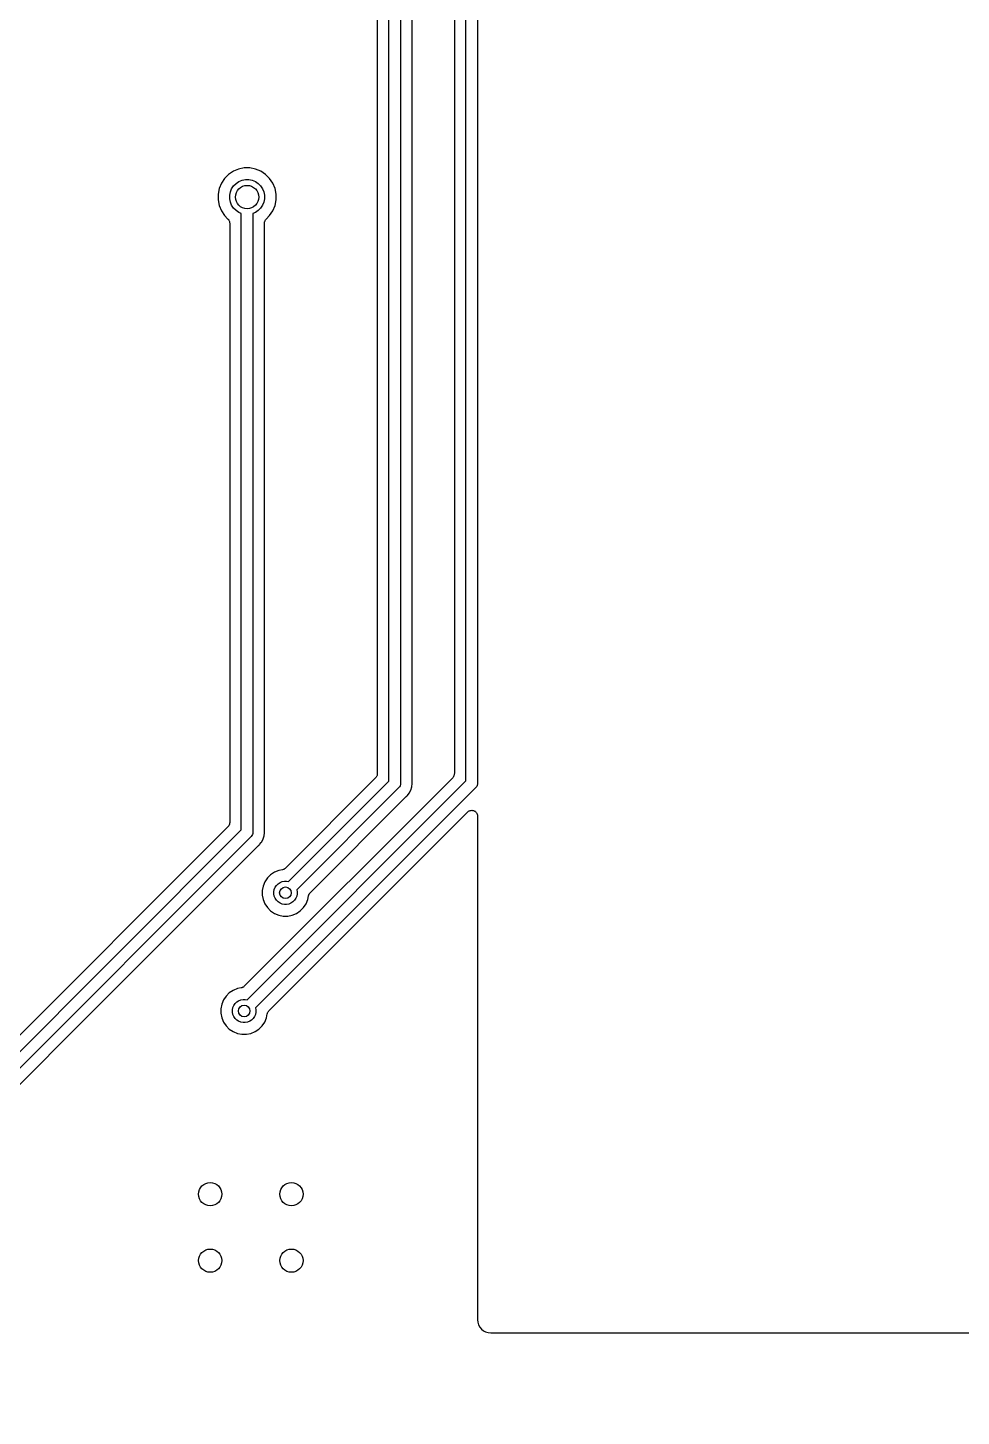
# Model space of a CAD drawing. Extents: x 49 to 143, y -158 to -38.
# Drawn here: x 110.78 to 126.84, y -109.74 to -85.86 of the extents above; entities that cross this region are included whole.
import ezdxf

# ---------------------------------------------------------------- set-up
doc = ezdxf.new("R2010")
doc.units = 0
doc.layers.add('BLACK', color=7, linetype='CONTINUOUS')

msp = doc.modelspace()

# ---------------------------------------------------------------- linework, layer by layer
at = {"layer": 'BLACK', "linetype": 'CONTINUOUS'}
for p, q in [((116.794, -80.7916), (116.794, -98.6911)), ((116.994, -98.8154), (116.994, -80.7769)), ((117.194, -80.8134), (117.194, -98.8519)), ((117.394, -98.8372), (117.394, -80.9377)), ((118.12, -81.165), (118.12, -98.6859)), ((118.32, -98.8102), (118.32, -81.1503)), ((118.52, -81.1868), (118.52, -98.8467)), ((114.317, -88.3299), (114.235, -88.3846)), ((114.408, -88.2922), (114.317, -88.3299)), ((114.505, -88.273), (114.408, -88.2922)), ((114.603, -88.273), (114.505, -88.273)), ((114.7, -88.2922), (114.603, -88.273)), ((114.791, -88.3299), (114.7, -88.2922)), ((114.873, -88.3846), (114.791, -88.3299)), ((114.111, -88.5362), (114.073, -88.6272)), ((114.166, -88.4543), (114.111, -88.5362)), ((114.235, -88.3846), (114.166, -88.4543)), ((114.321, -88.5818), (114.363, -88.54)), ((114.363, -88.54), (114.412, -88.5071)), ((114.412, -88.5071), (114.466, -88.4845)), ((114.466, -88.4845), (114.524, -88.473)), ((114.524, -88.473), (114.584, -88.473)), ((114.584, -88.473), (114.642, -88.4845)), ((114.642, -88.4845), (114.696, -88.5071)), ((114.696, -88.5071), (114.745, -88.54)), ((114.745, -88.54), (114.787, -88.5818)), ((114.942, -88.4543), (114.873, -88.3846)), ((114.997, -88.5362), (114.942, -88.4543)), ((115.035, -88.6272), (114.997, -88.5362)), ((114.073, -88.6272), (114.054, -88.7238)), ((114.054, -88.7238), (114.054, -88.8222)), ((114.254, -88.7435), (114.266, -88.6855)), ((114.254, -88.8025), (114.254, -88.7435)), ((114.266, -88.8605), (114.254, -88.8025)), ((114.266, -88.6855), (114.288, -88.6309)), ((114.288, -88.6309), (114.321, -88.5818)), ((114.787, -88.5818), (114.82, -88.6309)), ((114.82, -88.6309), (114.842, -88.6855)), ((114.842, -88.6855), (114.854, -88.7435)), ((114.854, -88.8025), (114.842, -88.8605)), ((114.854, -88.7435), (114.854, -88.8025)), ((115.054, -88.7238), (115.035, -88.6272)), ((115.054, -88.8222), (115.054, -88.7238)), ((114.054, -88.8222), (114.073, -88.9188)), ((114.073, -88.9188), (114.111, -89.0098)), ((114.111, -89.0098), (114.166, -89.0917)), ((114.288, -88.9151), (114.266, -88.8605)), ((114.321, -88.9642), (114.288, -88.9151)), ((114.363, -89.006), (114.321, -88.9642)), ((114.412, -89.0389), (114.363, -89.006)), ((114.454, -89.0563), (114.412, -89.0389)), ((114.696, -89.0389), (114.654, -89.0563)), ((114.745, -89.006), (114.696, -89.0389)), ((114.787, -88.9642), (114.745, -89.006)), ((114.82, -88.9151), (114.787, -88.9642)), ((114.842, -88.8605), (114.82, -88.9151)), ((114.942, -89.0917), (114.997, -89.0098)), ((114.997, -89.0098), (115.035, -88.9188)), ((115.035, -88.9188), (115.054, -88.8222)), ((114.166, -89.0917), (114.225, -89.1508)), ((114.225, -89.1508), (114.225, -89.1511)), ((114.225, -89.1511), (114.225, -89.1511)), ((114.225, -89.1511), (114.225, -89.1511)), ((114.225, -89.1511), (114.226, -89.1518)), ((114.226, -89.1518), (114.231, -89.159)), ((114.231, -89.159), (114.237, -89.1662)), ((114.237, -89.1662), (114.238, -89.1667)), ((114.238, -89.1667), (114.238, -89.1671)), ((114.238, -89.1671), (114.242, -89.1752)), ((114.242, -89.1752), (114.246, -89.1834)), ((114.246, -89.1834), (114.247, -89.1839)), ((114.247, -89.1839), (114.247, -89.1844)), ((114.247, -89.1844), (114.249, -89.1933)), ((114.249, -89.1933), (114.252, -89.2021)), ((114.252, -89.2021), (114.252, -89.2026)), ((114.252, -89.2026), (114.252, -89.2031)), ((114.252, -89.2031), (114.253, -89.2123)), ((114.253, -89.2123), (114.254, -89.2215)), ((114.254, -89.2215), (114.254, -99.5293)), ((114.454, -99.6536), (114.454, -89.0563)), ((114.654, -89.0563), (114.654, -99.6901)), ((114.854, -89.2201), (114.855, -89.2109)), ((114.854, -89.2212), (114.854, -89.2201)), ((114.854, -89.2215), (114.854, -89.2212)), ((114.854, -89.2212), (114.854, -89.2212)), ((114.854, -89.2212), (114.854, -89.2212)), ((114.854, -99.6754), (114.854, -89.2215)), ((114.855, -89.2109), (114.856, -89.2018)), ((114.856, -89.2007), (114.859, -89.1919)), ((114.856, -89.2013), (114.856, -89.2007)), ((114.856, -89.2018), (114.856, -89.2013)), ((114.859, -89.1919), (114.862, -89.1831)), ((114.862, -89.1821), (114.867, -89.174)), ((114.862, -89.1826), (114.862, -89.1821)), ((114.862, -89.1831), (114.862, -89.1826)), ((114.867, -89.174), (114.871, -89.1659)), ((114.871, -89.165), (114.877, -89.158)), ((114.871, -89.1655), (114.871, -89.165)), ((114.871, -89.1659), (114.871, -89.1655)), ((114.877, -89.158), (114.883, -89.1508)), ((114.883, -89.1508), (114.942, -89.0917)), ((118.091, -98.7566), (114.504, -102.343)), ((114.555, -102.575), (118.32, -98.8102)), ((116.765, -98.7618), (115.215, -100.311)), ((115.267, -100.543), (116.994, -98.8154)), ((116.771, -98.7546), (116.765, -98.7618)), ((116.777, -98.7476), (116.771, -98.7546)), ((116.781, -98.7386), (116.777, -98.7467)), ((116.777, -98.7467), (116.777, -98.7472)), ((116.777, -98.7472), (116.777, -98.7476)), ((116.786, -98.7305), (116.781, -98.7386)), ((116.789, -98.7207), (116.786, -98.7295)), ((116.786, -98.7295), (116.786, -98.73)), ((116.786, -98.73), (116.786, -98.7305)), ((116.792, -98.7119), (116.789, -98.7207)), ((116.793, -98.7017), (116.792, -98.7109)), ((116.792, -98.7109), (116.792, -98.7114)), ((116.792, -98.7114), (116.792, -98.7119)), ((116.794, -98.6925), (116.793, -98.7017)), ((116.794, -98.6911), (116.794, -98.6914)), ((116.794, -98.6914), (116.794, -98.6915)), ((116.794, -98.6915), (116.794, -98.6915)), ((116.794, -98.6915), (116.794, -98.6925)), ((118.097, -98.7494), (118.091, -98.7566)), ((118.103, -98.7424), (118.097, -98.7494)), ((118.107, -98.7334), (118.103, -98.7416)), ((118.103, -98.7416), (118.103, -98.742)), ((118.103, -98.742), (118.103, -98.7424)), ((118.112, -98.7253), (118.107, -98.7334)), ((118.115, -98.7155), (118.112, -98.7244)), ((118.112, -98.7244), (118.112, -98.7248)), ((118.112, -98.7248), (118.112, -98.7253)), ((118.118, -98.7067), (118.115, -98.7155)), ((118.119, -98.6965), (118.118, -98.7057)), ((118.118, -98.7057), (118.118, -98.7062)), ((118.118, -98.7062), (118.118, -98.7067)), ((118.12, -98.6873), (118.119, -98.6965)), ((118.12, -98.6859), (118.12, -98.6863)), ((118.12, -98.6863), (118.12, -98.6863)), ((118.12, -98.6863), (118.12, -98.6863)), ((118.12, -98.6863), (118.12, -98.6873)), ((118.487, -98.9258), (114.697, -102.716)), ((117.161, -98.931), (115.408, -100.684)), ((117.165, -98.9279), (117.161, -98.931)), ((117.178, -98.9126), (117.165, -98.9279)), ((117.185, -98.8983), (117.178, -98.9126)), ((117.187, -98.8953), (117.185, -98.8983)), ((117.193, -98.8764), (117.187, -98.8953)), ((117.194, -98.8617), (117.193, -98.8698)), ((117.193, -98.8698), (117.193, -98.8764)), ((117.194, -98.8519), (117.194, -98.8568)), ((117.194, -98.8568), (117.194, -98.8617)), ((117.194, -98.8617), (117.194, -98.8617)), ((117.3, -99.0762), (117.307, -99.07)), ((117.307, -99.07), (117.332, -99.0393)), ((117.332, -99.0393), (117.345, -99.0243)), ((117.345, -99.0243), (117.373, -98.9722)), ((117.373, -98.9722), (117.39, -98.9156)), ((117.39, -98.9156), (117.395, -98.8568)), ((117.394, -98.8414), (117.394, -98.8372)), ((117.394, -98.8456), (117.394, -98.8414)), ((117.394, -98.847), (117.394, -98.8456)), ((117.395, -98.8568), (117.394, -98.847)), ((118.491, -98.9227), (118.487, -98.9258)), ((118.504, -98.9074), (118.491, -98.9227)), ((118.513, -98.8901), (118.504, -98.9074)), ((118.515, -98.8828), (118.513, -98.8901)), ((118.519, -98.8712), (118.515, -98.8828)), ((118.52, -98.8516), (118.519, -98.8712)), ((118.52, -98.8467), (118.52, -98.8516)), ((115.64, -100.735), (117.292, -99.0828)), ((117.292, -99.0828), (117.293, -99.0818)), ((117.293, -99.0818), (117.297, -99.0792)), ((117.297, -99.0792), (117.3, -99.0762)), ((114.252, -99.5501), (114.249, -99.5589)), ((114.253, -99.5399), (114.252, -99.5491)), ((114.252, -99.5491), (114.252, -99.5496)), ((114.252, -99.5496), (114.252, -99.5501)), ((114.254, -99.5307), (114.253, -99.5399)), ((114.254, -99.5293), (114.254, -99.5296)), ((114.254, -99.5296), (114.254, -99.5297)), ((114.254, -99.5297), (114.254, -99.5297)), ((114.254, -99.5297), (114.254, -99.5307)), ((114.928, -102.767), (118.349, -99.3466)), ((118.349, -99.3466), (118.35, -99.3459)), ((118.35, -99.3456), (118.358, -99.3396)), ((118.35, -99.3458), (118.35, -99.3456)), ((118.35, -99.3459), (118.35, -99.3458)), ((118.35, -99.3458), (118.35, -99.3458)), ((118.358, -99.3396), (118.365, -99.3336)), ((118.365, -99.3335), (118.366, -99.3334)), ((118.365, -99.3336), (118.365, -99.3335)), ((118.366, -99.3334), (118.374, -99.3289)), ((118.374, -99.3289), (118.383, -99.3246)), ((118.383, -99.3244), (118.392, -99.3217)), ((118.383, -99.3245), (118.383, -99.3244)), ((118.383, -99.3246), (118.383, -99.3245)), ((118.392, -99.3217), (118.401, -99.3191)), ((118.401, -99.3191), (118.401, -99.319)), ((118.401, -99.319), (118.402, -99.319)), ((118.402, -99.319), (118.411, -99.3182)), ((118.411, -99.3182), (118.421, -99.3173)), ((118.421, -99.3173), (118.421, -99.3173)), ((118.421, -99.3173), (118.421, -99.3173)), ((118.421, -99.3173), (118.43, -99.3183)), ((118.43, -99.3183), (118.44, -99.3193)), ((118.44, -99.3193), (118.44, -99.3194)), ((118.44, -99.3194), (118.44, -99.3194)), ((118.44, -99.3194), (118.45, -99.3222)), ((118.45, -99.3222), (118.459, -99.3251)), ((118.459, -99.3251), (118.459, -99.3252)), ((118.459, -99.3252), (118.459, -99.3252)), ((118.459, -99.3252), (118.468, -99.3299)), ((118.468, -99.3299), (118.476, -99.3344)), ((118.476, -99.3344), (118.476, -99.3345)), ((118.476, -99.3345), (118.476, -99.3346)), ((118.476, -99.3346), (118.484, -99.3409)), ((118.484, -99.3409), (118.491, -99.3468)), ((118.491, -99.3468), (118.491, -99.347)), ((118.491, -99.347), (118.491, -99.3471)), ((118.491, -99.3471), (118.497, -99.3547)), ((118.497, -99.3547), (118.503, -99.3619)), ((118.503, -99.3619), (118.503, -99.3621)), ((118.503, -99.3621), (118.503, -99.3622)), ((118.503, -99.3622), (118.508, -99.3706)), ((118.508, -99.3706), (118.512, -99.3792)), ((118.512, -99.3792), (118.513, -99.3793)), ((118.513, -99.3793), (118.513, -99.3795)), ((118.513, -99.3795), (118.515, -99.3886)), ((118.515, -99.3886), (118.518, -99.3979)), ((118.518, -99.3979), (118.518, -99.398)), ((118.518, -99.398), (118.518, -99.3982)), ((118.518, -99.3982), (118.519, -99.4077)), ((118.519, -99.4077), (118.52, -99.4173)), ((118.52, -99.4173), (118.52, -108.061)), ((114.225, -99.6), (104.617, -109.208)), ((104.67, -109.438), (114.454, -99.6536)), ((114.621, -99.7692), (104.786, -109.605)), ((114.231, -99.5928), (114.225, -99.6)), ((114.237, -99.5858), (114.231, -99.5928)), ((114.242, -99.5767), (114.237, -99.5849)), ((114.237, -99.5849), (114.237, -99.5854)), ((114.237, -99.5854), (114.237, -99.5858)), ((114.246, -99.5687), (114.242, -99.5767)), ((114.249, -99.5589), (114.246, -99.5677)), ((114.246, -99.5677), (114.246, -99.5682)), ((114.246, -99.5682), (114.246, -99.5687)), ((114.625, -99.7661), (114.621, -99.7692)), ((114.638, -99.7508), (114.625, -99.7661)), ((114.647, -99.7335), (114.638, -99.7508)), ((114.651, -99.7187), (114.647, -99.7335)), ((114.653, -99.7146), (114.651, -99.7187)), ((114.654, -99.6999), (114.653, -99.7089)), ((114.653, -99.7089), (114.653, -99.7146)), ((114.654, -99.6901), (114.654, -99.695)), ((114.654, -99.695), (114.654, -99.6999)), ((114.654, -99.6999), (114.654, -99.6999)), ((114.833, -99.8104), (114.85, -99.7538)), ((114.85, -99.7538), (114.854, -99.7048)), ((114.854, -99.6796), (114.854, -99.6754)), ((114.854, -99.6838), (114.854, -99.6796)), ((114.854, -99.6852), (114.854, -99.6838)), ((114.855, -99.695), (114.854, -99.6852)), ((114.854, -99.7048), (114.855, -99.695)), ((114.057, -100.616), (114.752, -99.921)), ((114.752, -99.921), (114.753, -99.92)), ((114.753, -99.92), (114.757, -99.9174)), ((114.757, -99.9174), (114.76, -99.9144)), ((114.76, -99.9144), (114.767, -99.9082)), ((114.767, -99.9082), (114.797, -99.8723)), ((114.797, -99.8722), (114.805, -99.8625)), ((114.797, -99.8723), (114.797, -99.8722)), ((114.805, -99.8625), (114.806, -99.8591)), ((114.806, -99.8591), (114.833, -99.8104)), ((114.806, -99.8591), (114.806, -99.8591)), ((114.904, -100.481), (114.86, -100.547)), ((114.959, -100.426), (114.904, -100.481)), ((115.025, -100.382), (114.959, -100.426)), ((115.098, -100.352), (115.025, -100.382)), ((115.164, -100.339), (115.098, -100.352)), ((115.173, -100.336), (115.164, -100.339)), ((115.182, -100.333), (115.173, -100.336)), ((115.183, -100.333), (115.182, -100.333)), ((115.182, -100.333), (115.182, -100.333)), ((115.191, -100.329), (115.183, -100.333)), ((115.199, -100.324), (115.191, -100.329)), ((115.2, -100.324), (115.199, -100.324)), ((115.207, -100.318), (115.2, -100.324)), ((115.2, -100.324), (115.2, -100.324)), ((115.214, -100.312), (115.207, -100.318)), ((115.215, -100.311), (115.214, -100.312)), ((115.215, -100.311), (115.215, -100.311)), ((115.215, -100.311), (115.215, -100.311)), ((115.215, -100.311), (115.215, -100.311)), ((112.025, -102.648), (114.057, -100.616)), ((114.83, -100.62), (114.814, -100.697)), ((114.814, -100.697), (114.814, -100.776)), ((114.86, -100.547), (114.83, -100.62)), ((115.014, -100.717), (115.022, -100.678)), ((115.014, -100.756), (115.014, -100.717)), ((115.022, -100.678), (115.037, -100.642)), ((115.037, -100.642), (115.059, -100.609)), ((115.059, -100.609), (115.087, -100.581)), ((115.087, -100.581), (115.12, -100.559)), ((115.12, -100.559), (115.156, -100.544)), ((115.156, -100.544), (115.195, -100.536)), ((115.195, -100.536), (115.234, -100.536)), ((115.234, -100.536), (115.267, -100.543)), ((115.408, -100.684), (115.414, -100.717)), ((115.414, -100.717), (115.414, -100.756)), ((115.628, -100.75), (115.634, -100.743)), ((115.634, -100.743), (115.64, -100.735)), ((114.814, -100.776), (114.83, -100.853)), ((114.83, -100.853), (114.86, -100.926)), ((114.86, -100.926), (114.904, -100.991)), ((115.022, -100.795), (115.014, -100.756)), ((115.037, -100.831), (115.022, -100.795)), ((115.059, -100.864), (115.037, -100.831)), ((115.087, -100.892), (115.059, -100.864)), ((115.12, -100.914), (115.087, -100.892)), ((115.156, -100.929), (115.12, -100.914)), ((115.195, -100.936), (115.156, -100.929)), ((115.234, -100.936), (115.195, -100.936)), ((115.273, -100.929), (115.234, -100.936)), ((115.309, -100.914), (115.273, -100.929)), ((115.342, -100.892), (115.309, -100.914)), ((115.37, -100.864), (115.342, -100.892)), ((115.392, -100.831), (115.37, -100.864)), ((115.407, -100.795), (115.392, -100.831)), ((115.414, -100.756), (115.407, -100.795)), ((115.525, -100.991), (115.569, -100.926)), ((115.569, -100.926), (115.599, -100.853)), ((115.599, -100.853), (115.612, -100.787)), ((115.612, -100.786), (115.613, -100.785)), ((115.612, -100.787), (115.612, -100.786)), ((115.612, -100.786), (115.612, -100.786)), ((115.612, -100.786), (115.612, -100.786)), ((115.613, -100.785), (115.615, -100.777)), ((115.615, -100.777), (115.618, -100.768)), ((115.618, -100.767), (115.623, -100.759)), ((115.618, -100.768), (115.618, -100.767)), ((115.618, -100.767), (115.618, -100.767)), ((115.623, -100.759), (115.627, -100.751)), ((115.627, -100.751), (115.628, -100.75)), ((115.628, -100.75), (115.628, -100.75)), ((114.904, -100.991), (114.959, -101.047)), ((114.959, -101.047), (115.025, -101.091)), ((115.025, -101.091), (115.098, -101.121)), ((115.098, -101.121), (115.175, -101.136)), ((115.175, -101.136), (115.254, -101.136)), ((115.254, -101.136), (115.331, -101.121)), ((115.331, -101.121), (115.404, -101.091)), ((115.404, -101.091), (115.469, -101.047)), ((115.469, -101.047), (115.525, -100.991)), ((114.314, -102.414), (114.248, -102.458)), ((114.387, -102.384), (114.314, -102.414)), ((114.453, -102.371), (114.387, -102.384)), ((114.462, -102.368), (114.453, -102.371)), ((114.471, -102.365), (114.462, -102.368)), ((114.472, -102.365), (114.471, -102.365)), ((114.471, -102.365), (114.471, -102.365)), ((114.48, -102.361), (114.472, -102.365)), ((114.488, -102.356), (114.48, -102.361)), ((114.489, -102.356), (114.488, -102.356)), ((114.488, -102.356), (114.488, -102.356)), ((114.496, -102.35), (114.489, -102.356)), ((114.503, -102.344), (114.496, -102.35)), ((114.504, -102.343), (114.503, -102.344)), ((114.504, -102.343), (114.504, -102.343)), ((114.504, -102.343), (114.504, -102.343)), ((114.504, -102.343), (114.504, -102.343)), ((104.938, -109.736), (112.025, -102.648)), ((112.025, -102.648), (112.025, -102.648)), ((114.119, -102.652), (114.103, -102.729)), ((114.149, -102.579), (114.119, -102.652)), ((114.192, -102.513), (114.149, -102.579)), ((114.248, -102.458), (114.192, -102.513)), ((114.326, -102.674), (114.348, -102.641)), ((114.348, -102.641), (114.376, -102.613)), ((114.376, -102.613), (114.408, -102.591)), ((114.408, -102.591), (114.445, -102.576)), ((114.445, -102.576), (114.484, -102.568)), ((114.484, -102.568), (114.523, -102.568)), ((114.523, -102.568), (114.555, -102.575)), ((114.103, -102.729), (114.103, -102.808)), ((114.103, -102.808), (114.119, -102.885)), ((114.119, -102.885), (114.149, -102.958)), ((114.303, -102.749), (114.311, -102.71)), ((114.303, -102.788), (114.303, -102.749)), ((114.311, -102.827), (114.303, -102.788)), ((114.311, -102.71), (114.326, -102.674)), ((114.326, -102.863), (114.311, -102.827)), ((114.348, -102.896), (114.326, -102.863)), ((114.68, -102.863), (114.659, -102.896)), ((114.696, -102.827), (114.68, -102.863)), ((114.703, -102.788), (114.696, -102.827)), ((114.697, -102.716), (114.703, -102.749)), ((114.703, -102.749), (114.703, -102.788)), ((114.858, -102.958), (114.888, -102.885)), ((114.888, -102.885), (114.901, -102.819)), ((114.901, -102.817), (114.904, -102.809)), ((114.901, -102.818), (114.901, -102.817)), ((114.901, -102.819), (114.901, -102.818)), ((114.901, -102.818), (114.901, -102.818)), ((114.901, -102.818), (114.901, -102.818)), ((114.904, -102.809), (114.907, -102.8)), ((114.907, -102.799), (114.912, -102.791)), ((114.907, -102.8), (114.907, -102.799)), ((114.907, -102.799), (114.907, -102.799)), ((114.912, -102.791), (114.916, -102.783)), ((114.916, -102.783), (114.916, -102.782)), ((114.916, -102.782), (114.917, -102.782)), ((114.917, -102.782), (114.923, -102.775)), ((114.923, -102.775), (114.928, -102.767)), ((114.149, -102.958), (114.192, -103.023)), ((114.192, -103.023), (114.248, -103.079)), ((114.248, -103.079), (114.314, -103.123)), ((114.314, -103.123), (114.387, -103.153)), ((114.376, -102.924), (114.348, -102.896)), ((114.408, -102.946), (114.376, -102.924)), ((114.445, -102.961), (114.408, -102.946)), ((114.484, -102.968), (114.445, -102.961)), ((114.523, -102.968), (114.484, -102.968)), ((114.562, -102.961), (114.523, -102.968)), ((114.598, -102.946), (114.562, -102.961)), ((114.631, -102.924), (114.598, -102.946)), ((114.62, -103.153), (114.693, -103.123)), ((114.659, -102.896), (114.631, -102.924)), ((114.693, -103.123), (114.758, -103.079)), ((114.758, -103.079), (114.814, -103.023)), ((114.814, -103.023), (114.858, -102.958)), ((114.387, -103.153), (114.464, -103.168)), ((114.464, -103.168), (114.543, -103.168)), ((114.543, -103.168), (114.62, -103.153)), ((118.52, -108.071), (118.519, -108.077)), ((118.519, -108.077), (118.523, -108.121)), ((118.52, -108.061), (118.52, -108.062)), ((118.52, -108.062), (118.52, -108.067)), ((118.52, -108.067), (118.52, -108.071)), ((118.523, -108.121), (118.536, -108.164)), ((118.536, -108.164), (118.557, -108.203)), ((118.557, -108.203), (118.585, -108.237)), ((118.585, -108.237), (118.585, -108.237)), ((118.585, -108.237), (118.585, -108.237)), ((118.585, -108.237), (118.619, -108.265)), ((118.619, -108.265), (118.658, -108.286)), ((118.658, -108.286), (118.701, -108.299)), ((118.701, -108.299), (118.745, -108.303)), ((118.745, -108.303), (118.751, -108.302)), ((118.751, -108.302), (118.753, -108.302)), ((118.753, -108.302), (118.757, -108.302)), ((118.757, -108.302), (118.761, -108.302)), ((118.761, -108.302), (127.997, -108.302))]:
    msp.add_line(p, q, dxfattribs=at)
at = {"layer": 'BLACK'}
for centre, radius in [((114.554, -88.773), 0.2), ((115.214, -100.736), 0.1), ((114.503, -102.768), 0.1), ((113.919, -105.918), 0.2), ((115.316, -105.918), 0.2), ((113.919, -107.061), 0.2), ((115.316, -107.061), 0.2)]:
    msp.add_circle(centre, radius, dxfattribs=at)

doc.saveas('drawing.dxf')
